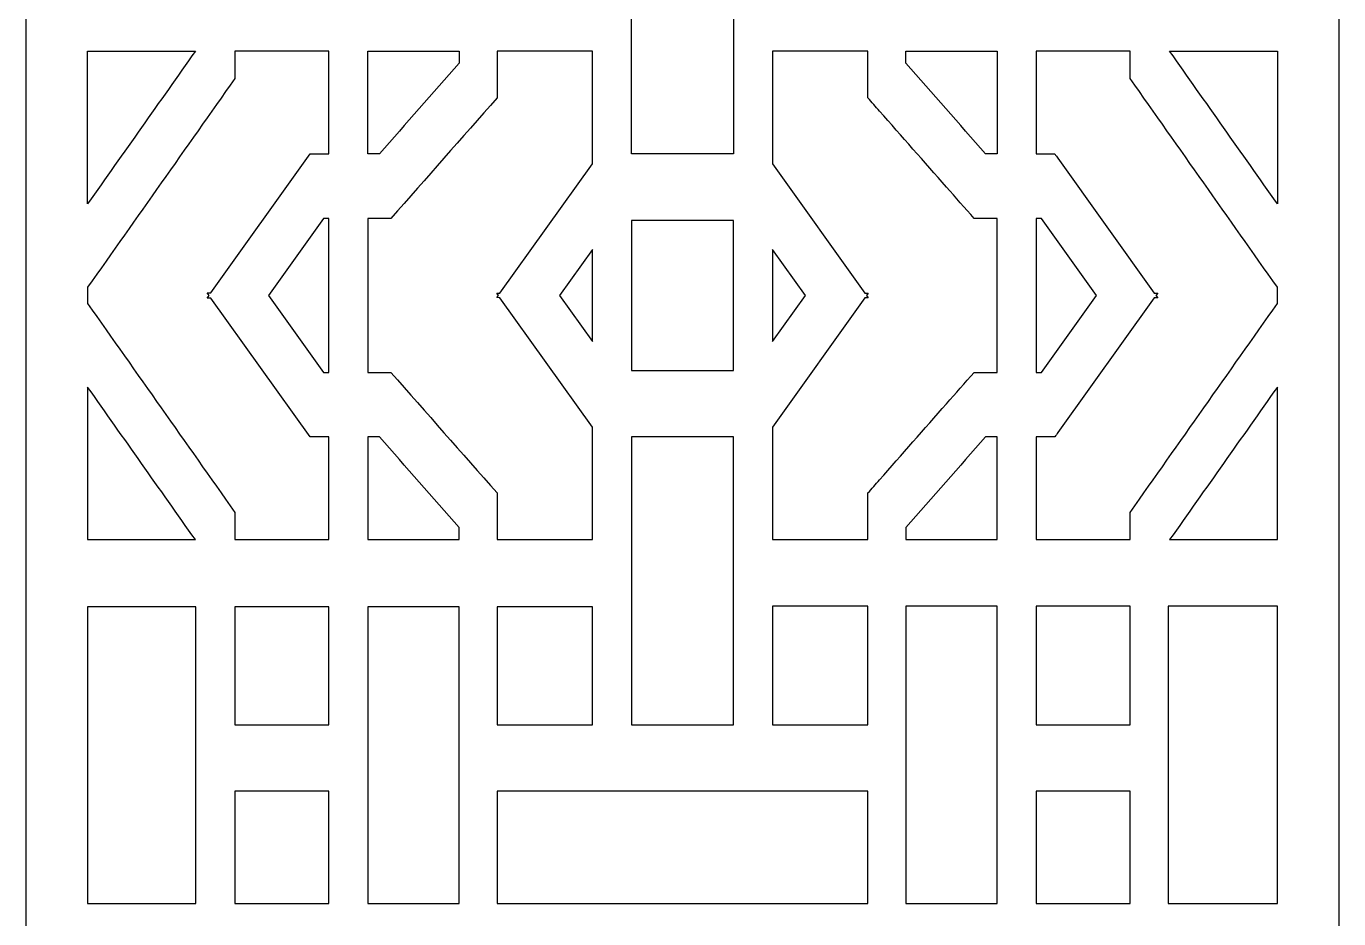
# Model space of a CAD drawing. Header units: centimetres. Extents: x 1.5 to 6.62, y -0.75 to 9.
# Drawn here: x 1.5 to 6.62, y 1.69 to 5.18 of the extents above; entities that cross this region are included whole.
import ezdxf

# ---------------------------------------------------------------- set-up
doc = ezdxf.new("R2010")
doc.units = ezdxf.units.CM
doc.header["$MEASUREMENT"] = 0
doc.layers.add('layer 1', color=7, linetype='Continuous')

msp = doc.modelspace()

# ---------------------------------------------------------------- linework, layer by layer
at = {"layer": 'layer 1', "color": 250}
for points, knots in [([(6.62016, 4.11537), (6.62016, 4.11537), (6.62016, 4.13556), (6.62016, 4.13556), (6.62016, 4.13556), (6.62016, 4.13556), (6.62016, 9.00077), (6.62016, 9.00077), (6.62016, 9.00077), (4.91361, 9.00077), (3.20707, 9.00077), (1.50051, 9.00077), (1.50051, 9.00077), (1.50051, 9.00077), (1.50051, 4.13556), (1.50051, 4.13556), (1.50051, 4.13556), (1.50051, 4.13556), (1.50051, 4.11537), (1.50051, 4.11537), (1.50051, 4.11537), (1.50051, 4.11537), (1.50051, -0.74983), (1.50051, -0.74983), (1.50051, -0.74983), (3.20707, -0.74983), (4.91361, -0.74983), (6.62016, -0.74983), (6.62016, -0.74983), (6.62016, -0.74983), (6.62016, 4.11537), (6.62016, 4.11537)], [0, 0, 0, 0, 0.1111111, 0.1111111, 0.1111111, 0.1111111, 0.2222222, 0.2222222, 0.2222222, 0.2222222, 0.3333333, 0.3333333, 0.3333333, 0.3333333, 0.4444444, 0.4444444, 0.4444444, 0.4444444, 0.5555556, 0.5555556, 0.5555556, 0.5555556, 0.6666667, 0.6666667, 0.6666667, 0.6666667, 0.7777778, 0.7777778, 0.7777778, 0.7777778, 1, 1, 1, 1]), ([(1.74004, 4.11537), (1.74004, 4.11537), (1.74004, 4.11594), (1.74004, 4.11594), (1.74004, 4.11594), (1.74004, 4.11594), (1.74004, 4.11601), (1.74004, 4.11601), (1.74004, 4.11601), (1.74004, 4.11601), (1.74004, 4.11658), (1.74004, 4.11658), (1.74004, 4.11658), (1.74004, 4.11658), (1.74004, 4.11668), (1.74004, 4.11668), (1.74004, 4.11668), (1.74004, 4.11668), (1.74004, 4.11724), (1.74004, 4.11724), (1.74004, 4.11724), (1.74004, 4.11724), (1.74004, 4.11731), (1.74004, 4.11731), (1.74004, 4.11731), (1.74004, 4.11731), (1.74004, 4.11788), (1.74004, 4.11788), (1.74004, 4.11788), (1.74004, 4.11788), (1.74004, 4.11798), (1.74004, 4.11798), (1.74004, 4.11798), (1.74004, 4.11798), (1.74004, 4.11855), (1.74004, 4.11855), (1.74004, 4.11855), (1.74004, 4.11855), (1.74004, 4.11862), (1.74004, 4.11862), (1.74004, 4.11862), (1.74004, 4.11862), (1.74004, 4.11919), (1.74004, 4.11919), (1.74004, 4.11919), (1.74004, 4.11919), (1.74004, 4.11928), (1.74004, 4.11928), (1.74004, 4.11928), (1.74004, 4.11928), (1.74004, 4.11985), (1.74004, 4.11985), (1.74004, 4.11985), (1.74004, 4.11985), (1.74004, 4.11992), (1.74004, 4.11992), (1.74004, 4.11992), (1.74004, 4.11992), (1.74004, 4.12049), (1.74004, 4.12049), (1.74004, 4.12049), (1.74004, 4.12049), (1.74004, 4.12059), (1.74004, 4.12059), (1.74004, 4.12059), (1.74004, 4.12059), (1.74004, 4.12115), (1.74004, 4.12115), (1.74004, 4.12115), (1.74004, 4.12115), (1.74004, 4.12123), (1.74004, 4.12123), (1.74004, 4.12123), (1.74004, 4.12123), (1.74004, 4.12179), (1.74004, 4.12179), (1.74004, 4.12179), (1.74004, 4.12179), (1.74004, 4.12189), (1.74004, 4.12189), (1.74004, 4.12189), (1.74004, 4.12189), (1.74004, 4.12246), (1.74004, 4.12246), (1.74004, 4.12246), (1.74004, 4.12246), (1.74004, 4.12253), (1.74004, 4.12253), (1.74004, 4.12253), (1.74004, 4.12253), (1.74004, 4.1231), (1.74004, 4.1231), (1.74004, 4.1231), (1.74004, 4.1231), (1.74004, 4.12319), (1.74004, 4.12319), (1.74004, 4.12319), (1.74004, 4.12319), (1.74004, 4.12376), (1.74004, 4.12376), (1.74004, 4.12376), (1.74004, 4.12376), (1.74004, 4.12383), (1.74004, 4.12383), (1.74004, 4.12383), (1.74004, 4.12383), (1.74004, 4.12443), (1.74004, 4.12443), (1.74004, 4.12443), (1.74004, 4.12443), (1.74004, 4.1245), (1.74004, 4.1245), (1.74004, 4.1245), (1.74004, 4.1245), (1.74004, 4.12509), (1.74004, 4.12509), (1.74004, 4.12509), (1.74004, 4.12509), (1.74004, 4.12516), (1.74004, 4.12516), (1.74004, 4.12516), (1.74004, 4.12516), (1.74004, 4.12573), (1.74004, 4.12573), (1.74004, 4.12573), (1.74004, 4.12573), (1.74004, 4.12583), (1.74004, 4.12583), (1.74004, 4.12583), (1.74004, 4.12583), (1.74004, 4.1264), (1.74004, 4.1264), (1.74004, 4.1264), (1.74004, 4.1264), (1.74004, 4.12647), (1.74004, 4.12647), (1.74004, 4.12647), (1.74004, 4.12647), (1.74004, 4.12704), (1.74004, 4.12704), (1.74004, 4.12704), (1.74004, 4.12704), (1.74004, 4.12713), (1.74004, 4.12713), (1.74004, 4.12713), (1.74004, 4.12713), (1.74004, 4.1277), (1.74004, 4.1277), (1.74004, 4.1277), (1.74004, 4.1277), (1.74004, 4.12777), (1.74004, 4.12777), (1.74004, 4.12777), (1.74004, 4.12777), (1.74004, 4.12834), (1.74004, 4.12834), (1.74004, 4.12834), (1.74004, 4.12834), (1.74004, 4.12844), (1.74004, 4.12844), (1.74004, 4.12844), (1.74004, 4.12844), (1.74004, 4.129), (1.74004, 4.129), (1.74004, 4.129), (1.74004, 4.129), (1.74004, 4.12908), (1.74004, 4.12908), (1.74004, 4.12908), (1.74004, 4.12908), (1.74004, 4.12965), (1.74004, 4.12965), (1.74004, 4.12965), (1.74004, 4.12965), (1.74004, 4.12974), (1.74004, 4.12974), (1.74004, 4.12974), (1.74004, 4.12974), (1.74004, 4.13032), (1.74004, 4.13032), (1.74004, 4.13032), (1.74004, 4.13032), (1.74004, 4.13038), (1.74004, 4.13038), (1.74004, 4.13038), (1.74004, 4.13038), (1.74004, 4.13096), (1.74004, 4.13096), (1.74004, 4.13096), (1.74004, 4.13096), (1.74004, 4.13104), (1.74004, 4.13104), (1.74004, 4.13104), (1.74004, 4.13104), (1.74004, 4.13162), (1.74004, 4.13162), (1.74004, 4.13162), (1.74004, 4.13162), (1.74004, 4.13168), (1.74004, 4.13168), (1.74004, 4.13168), (1.74004, 4.13168), (1.74004, 4.13226), (1.74004, 4.13226), (1.74004, 4.13226), (1.74004, 4.13226), (1.74004, 4.13235), (1.74004, 4.13235), (1.74004, 4.13235), (1.74004, 4.13235), (1.74004, 4.13293), (1.74004, 4.13293), (1.74004, 4.13293), (1.74004, 4.13293), (1.74004, 4.13299), (1.74004, 4.13299), (1.74004, 4.13299), (1.74004, 4.13299), (1.74004, 4.13356), (1.74004, 4.13356), (1.74004, 4.13356), (1.74004, 4.13356), (1.74004, 4.13365), (1.74004, 4.13365), (1.74004, 4.13365), (1.74004, 4.13365), (1.74004, 4.13423), (1.74004, 4.13423), (1.74004, 4.13423), (1.74004, 4.13423), (1.74004, 4.13429), (1.74004, 4.13429), (1.74004, 4.13429), (1.74004, 4.13429), (1.74004, 4.13489), (1.74004, 4.13489), (1.74004, 4.13489), (1.74004, 4.13489), (1.74004, 4.13496), (1.74004, 4.13496), (1.74004, 4.13496), (1.74004, 4.13496), (1.74004, 4.13556), (1.74004, 4.13556), (1.74004, 4.13556), (1.74004, 4.13556), (1.74004, 4.15723), (1.74004, 4.15723), (1.74004, 4.15723), (1.93143, 4.42875), (2.12281, 4.70028), (2.31421, 4.9718), (2.31421, 4.9718), (2.31421, 5.00734), (2.31421, 5.04285), (2.31421, 5.07837), (2.31421, 5.07837), (2.43644, 5.07837), (2.55866, 5.07837), (2.68088, 5.07837), (2.68088, 5.07837), (2.68088, 4.94479), (2.68088, 4.8112), (2.68088, 4.67762), (2.68088, 4.67762), (2.65654, 4.67762), (2.6322, 4.67762), (2.60785, 4.67762), (2.60785, 4.67762), (2.60785, 4.67762), (2.22103, 4.13616), (2.22103, 4.13616), (2.22103, 4.13616), (2.22103, 4.13616), (2.20567, 4.13627), (2.20567, 4.13627), (2.20567, 4.13627), (2.20567, 4.13627), (2.21338, 4.12546), (2.21338, 4.12546), (2.21338, 4.12546), (2.21338, 4.12546), (2.20567, 4.11466), (2.20567, 4.11466), (2.20567, 4.11466), (2.20567, 4.11466), (2.22103, 4.11476), (2.22103, 4.11476), (2.22103, 4.11476), (2.22103, 4.11476), (2.60785, 3.57331), (2.60785, 3.57331), (2.60785, 3.57331), (2.6322, 3.57331), (2.65654, 3.57331), (2.68088, 3.57331), (2.68088, 3.57331), (2.68088, 3.43973), (2.68088, 3.30614), (2.68088, 3.17256), (2.68088, 3.17256), (2.55866, 3.17256), (2.43644, 3.17256), (2.31421, 3.17256), (2.31421, 3.17256), (2.31421, 3.20808), (2.31421, 3.2436), (2.31421, 3.27913), (2.31421, 3.27913), (2.12281, 3.55065), (1.93143, 3.82218), (1.74004, 4.0937), (1.74004, 4.0937), (1.74004, 4.0937), (1.74004, 4.11537), (1.74004, 4.11537)], [0, 0, 0, 0, 0.0125, 0.0125, 0.0125, 0.0125, 0.025, 0.025, 0.025, 0.025, 0.0375, 0.0375, 0.0375, 0.0375, 0.05, 0.05, 0.05, 0.05, 0.0625, 0.0625, 0.0625, 0.0625, 0.075, 0.075, 0.075, 0.075, 0.0875, 0.0875, 0.0875, 0.0875, 0.1, 0.1, 0.1, 0.1, 0.1125, 0.1125, 0.1125, 0.1125, 0.125, 0.125, 0.125, 0.125, 0.1375, 0.1375, 0.1375, 0.1375, 0.15, 0.15, 0.15, 0.15, 0.1625, 0.1625, 0.1625, 0.1625, 0.175, 0.175, 0.175, 0.175, 0.1875, 0.1875, 0.1875, 0.1875, 0.2, 0.2, 0.2, 0.2, 0.2125, 0.2125, 0.2125, 0.2125, 0.225, 0.225, 0.225, 0.225, 0.2375, 0.2375, 0.2375, 0.2375, 0.25, 0.25, 0.25, 0.25, 0.2625, 0.2625, 0.2625, 0.2625, 0.275, 0.275, 0.275, 0.275, 0.2875, 0.2875, 0.2875, 0.2875, 0.3, 0.3, 0.3, 0.3, 0.3125, 0.3125, 0.3125, 0.3125, 0.325, 0.325, 0.325, 0.325, 0.3375, 0.3375, 0.3375, 0.3375, 0.35, 0.35, 0.35, 0.35, 0.3625, 0.3625, 0.3625, 0.3625, 0.375, 0.375, 0.375, 0.375, 0.3875, 0.3875, 0.3875, 0.3875, 0.4, 0.4, 0.4, 0.4, 0.4125, 0.4125, 0.4125, 0.4125, 0.425, 0.425, 0.425, 0.425, 0.4375, 0.4375, 0.4375, 0.4375, 0.45, 0.45, 0.45, 0.45, 0.4625, 0.4625, 0.4625, 0.4625, 0.475, 0.475, 0.475, 0.475, 0.4875, 0.4875, 0.4875, 0.4875, 0.5, 0.5, 0.5, 0.5, 0.5125, 0.5125, 0.5125, 0.5125, 0.525, 0.525, 0.525, 0.525, 0.5375, 0.5375, 0.5375, 0.5375, 0.55, 0.55, 0.55, 0.55, 0.5625, 0.5625, 0.5625, 0.5625, 0.575, 0.575, 0.575, 0.575, 0.5875, 0.5875, 0.5875, 0.5875, 0.6, 0.6, 0.6, 0.6, 0.6125, 0.6125, 0.6125, 0.6125, 0.625, 0.625, 0.625, 0.625, 0.6375, 0.6375, 0.6375, 0.6375, 0.65, 0.65, 0.65, 0.65, 0.6625, 0.6625, 0.6625, 0.6625, 0.675, 0.675, 0.675, 0.675, 0.6875, 0.6875, 0.6875, 0.6875, 0.7, 0.7, 0.7, 0.7, 0.7125, 0.7125, 0.7125, 0.7125, 0.725, 0.725, 0.725, 0.725, 0.7375, 0.7375, 0.7375, 0.7375, 0.75, 0.75, 0.75, 0.75, 0.7625, 0.7625, 0.7625, 0.7625, 0.775, 0.775, 0.775, 0.775, 0.7875, 0.7875, 0.7875, 0.7875, 0.8, 0.8, 0.8, 0.8, 0.8125, 0.8125, 0.8125, 0.8125, 0.825, 0.825, 0.825, 0.825, 0.8375, 0.8375, 0.8375, 0.8375, 0.85, 0.85, 0.85, 0.85, 0.8625, 0.8625, 0.8625, 0.8625, 0.875, 0.875, 0.875, 0.875, 0.8875, 0.8875, 0.8875, 0.8875, 0.9, 0.9, 0.9, 0.9, 0.9125, 0.9125, 0.9125, 0.9125, 0.925, 0.925, 0.925, 0.925, 0.9375, 0.9375, 0.9375, 0.9375, 0.95, 0.95, 0.95, 0.95, 0.9625, 0.9625, 0.9625, 0.9625, 0.975, 0.975, 0.975, 0.975, 1, 1, 1, 1]), ([(2.83326, 4.11537), (2.83326, 4.11537), (2.83326, 4.11616), (2.83326, 4.11616), (2.83326, 4.11616), (2.83326, 4.11616), (2.83326, 4.12021), (2.83326, 4.12021), (2.83326, 4.12021), (2.83326, 4.12021), (2.83326, 4.121), (2.83326, 4.121), (2.83326, 4.121), (2.83326, 4.121), (2.83326, 4.12506), (2.83326, 4.12506), (2.83326, 4.12506), (2.83326, 4.12506), (2.83326, 4.12585), (2.83326, 4.12585), (2.83326, 4.12585), (2.83326, 4.12585), (2.83326, 4.1299), (2.83326, 4.1299), (2.83326, 4.1299), (2.83326, 4.1299), (2.83326, 4.13069), (2.83326, 4.13069), (2.83326, 4.13069), (2.83326, 4.13069), (2.83326, 4.13477), (2.83326, 4.13477), (2.83326, 4.13477), (2.83326, 4.13477), (2.83326, 4.13556), (2.83326, 4.13556), (2.83326, 4.13556), (2.83326, 4.13556), (2.83326, 4.42578), (2.83326, 4.42578), (2.83326, 4.42578), (2.86306, 4.42578), (2.89285, 4.42578), (2.92265, 4.42578), (2.92265, 4.42578), (3.06079, 4.58262), (3.19893, 4.73946), (3.33707, 4.89628), (3.33707, 4.89628), (3.33707, 4.95698), (3.33707, 5.01768), (3.33707, 5.07837), (3.33707, 5.07837), (3.46115, 5.07837), (3.58524, 5.07837), (3.70932, 5.07837), (3.70932, 5.07837), (3.70932, 4.93204), (3.70932, 4.7857), (3.70932, 4.63937), (3.70932, 4.63937), (3.70932, 4.63937), (3.34842, 4.13418), (3.34842, 4.13418), (3.34842, 4.13418), (3.34842, 4.13418), (3.336, 4.13412), (3.336, 4.13412), (3.336, 4.13412), (3.336, 4.13412), (3.34218, 4.12546), (3.34218, 4.12546), (3.34218, 4.12546), (3.34218, 4.12546), (3.336, 4.11681), (3.336, 4.11681), (3.336, 4.11681), (3.336, 4.11681), (3.34843, 4.11672), (3.34843, 4.11672), (3.34843, 4.11672), (3.34843, 4.11672), (3.70932, 3.61156), (3.70932, 3.61156), (3.70932, 3.61156), (3.70932, 3.46523), (3.70932, 3.31889), (3.70932, 3.17256), (3.70932, 3.17256), (3.58524, 3.17256), (3.46115, 3.17256), (3.33707, 3.17256), (3.33707, 3.17256), (3.33707, 3.23325), (3.33707, 3.29395), (3.33707, 3.35465), (3.33707, 3.35465), (3.19893, 3.51148), (3.06079, 3.66831), (2.92265, 3.82515), (2.92265, 3.82515), (2.89285, 3.82515), (2.86306, 3.82515), (2.83326, 3.82515), (2.83326, 3.82515), (2.83326, 3.82515), (2.83326, 4.11537), (2.83326, 4.11537)], [0, 0, 0, 0, 0.0357143, 0.0357143, 0.0357143, 0.0357143, 0.0714286, 0.0714286, 0.0714286, 0.0714286, 0.1071429, 0.1071429, 0.1071429, 0.1071429, 0.1428571, 0.1428571, 0.1428571, 0.1428571, 0.1785714, 0.1785714, 0.1785714, 0.1785714, 0.2142857, 0.2142857, 0.2142857, 0.2142857, 0.25, 0.25, 0.25, 0.25, 0.2857143, 0.2857143, 0.2857143, 0.2857143, 0.3214286, 0.3214286, 0.3214286, 0.3214286, 0.3571429, 0.3571429, 0.3571429, 0.3571429, 0.3928571, 0.3928571, 0.3928571, 0.3928571, 0.4285714, 0.4285714, 0.4285714, 0.4285714, 0.4642857, 0.4642857, 0.4642857, 0.4642857, 0.5, 0.5, 0.5, 0.5, 0.5357143, 0.5357143, 0.5357143, 0.5357143, 0.5714286, 0.5714286, 0.5714286, 0.5714286, 0.6071429, 0.6071429, 0.6071429, 0.6071429, 0.6428571, 0.6428571, 0.6428571, 0.6428571, 0.6785714, 0.6785714, 0.6785714, 0.6785714, 0.7142857, 0.7142857, 0.7142857, 0.7142857, 0.75, 0.75, 0.75, 0.75, 0.7857143, 0.7857143, 0.7857143, 0.7857143, 0.8214286, 0.8214286, 0.8214286, 0.8214286, 0.8571429, 0.8571429, 0.8571429, 0.8571429, 0.8928571, 0.8928571, 0.8928571, 0.8928571, 0.9285714, 0.9285714, 0.9285714, 0.9285714, 1, 1, 1, 1]), ([(4.77207, 4.1165), (4.77207, 4.1165), (4.78488, 4.11652), (4.78488, 4.11652), (4.78488, 4.11652), (4.78488, 4.11652), (4.77846, 4.12546), (4.77846, 4.12546), (4.77846, 4.12546), (4.77846, 4.12546), (4.78488, 4.13441), (4.78488, 4.13441), (4.78488, 4.13441), (4.78488, 4.13441), (4.77207, 4.13441), (4.77207, 4.13441), (4.77207, 4.13441), (4.77207, 4.13441), (4.41145, 4.63925), (4.41145, 4.63925), (4.41145, 4.63925), (4.41145, 4.78562), (4.41145, 4.932), (4.41145, 5.07837), (4.41145, 5.07837), (4.5355, 5.07837), (4.65955, 5.07837), (4.78361, 5.07837), (4.78361, 5.07837), (4.78361, 5.02508), (4.78361, 4.97179), (4.78361, 4.9185), (4.78361, 4.9185), (4.78361, 4.9111), (4.78361, 4.90369), (4.78361, 4.89628), (4.78361, 4.89628), (4.79866, 4.8792), (4.81371, 4.86211), (4.82877, 4.84503), (4.82877, 4.84503), (4.91587, 4.74614), (5.00297, 4.64724), (5.09007, 4.54835), (5.09007, 4.54835), (5.12607, 4.50749), (5.16205, 4.46664), (5.19804, 4.42578), (5.19804, 4.42578), (5.22783, 4.42578), (5.25762, 4.42578), (5.28742, 4.42578), (5.28742, 4.42578), (5.28742, 4.42578), (5.28742, 4.13556), (5.28742, 4.13556), (5.28742, 4.13556), (5.28742, 4.13556), (5.28742, 4.13477), (5.28742, 4.13477), (5.28742, 4.13477), (5.28742, 4.13477), (5.28742, 4.13069), (5.28742, 4.13069), (5.28742, 4.13069), (5.28742, 4.13069), (5.28742, 4.1299), (5.28742, 4.1299), (5.28742, 4.1299), (5.28742, 4.1299), (5.28742, 4.12585), (5.28742, 4.12585), (5.28742, 4.12585), (5.28742, 4.12585), (5.28742, 4.12506), (5.28742, 4.12506), (5.28742, 4.12506), (5.28742, 4.12506), (5.28742, 4.121), (5.28742, 4.121), (5.28742, 4.121), (5.28742, 4.121), (5.28742, 4.12021), (5.28742, 4.12021), (5.28742, 4.12021), (5.28742, 4.12021), (5.28742, 4.11616), (5.28742, 4.11616), (5.28742, 4.11616), (5.28742, 4.11616), (5.28742, 4.11537), (5.28742, 4.11537), (5.28742, 4.11537), (5.28742, 4.11537), (5.28742, 3.82515), (5.28742, 3.82515), (5.28742, 3.82515), (5.25762, 3.82515), (5.22783, 3.82515), (5.19804, 3.82515), (5.19804, 3.82515), (5.16205, 3.78429), (5.12607, 3.74344), (5.09007, 3.70259), (5.09007, 3.70259), (5.00297, 3.60369), (4.91587, 3.5048), (4.82877, 3.40591), (4.82877, 3.40591), (4.81371, 3.38882), (4.79866, 3.37173), (4.78361, 3.35465), (4.78361, 3.35465), (4.78361, 3.34724), (4.78361, 3.33983), (4.78361, 3.33243), (4.78361, 3.33243), (4.78361, 3.27914), (4.78361, 3.22585), (4.78361, 3.17256), (4.78361, 3.17256), (4.65955, 3.17256), (4.5355, 3.17256), (4.41145, 3.17256), (4.41145, 3.17256), (4.41145, 3.31893), (4.41145, 3.46531), (4.41145, 3.61168), (4.41145, 3.61168), (4.41145, 3.61168), (4.77207, 4.1165), (4.77207, 4.1165)], [0, 0, 0, 0, 0.0294118, 0.0294118, 0.0294118, 0.0294118, 0.0588235, 0.0588235, 0.0588235, 0.0588235, 0.0882353, 0.0882353, 0.0882353, 0.0882353, 0.1176471, 0.1176471, 0.1176471, 0.1176471, 0.1470588, 0.1470588, 0.1470588, 0.1470588, 0.1764706, 0.1764706, 0.1764706, 0.1764706, 0.2058824, 0.2058824, 0.2058824, 0.2058824, 0.2352941, 0.2352941, 0.2352941, 0.2352941, 0.2647059, 0.2647059, 0.2647059, 0.2647059, 0.2941176, 0.2941176, 0.2941176, 0.2941176, 0.3235294, 0.3235294, 0.3235294, 0.3235294, 0.3529412, 0.3529412, 0.3529412, 0.3529412, 0.3823529, 0.3823529, 0.3823529, 0.3823529, 0.4117647, 0.4117647, 0.4117647, 0.4117647, 0.4411765, 0.4411765, 0.4411765, 0.4411765, 0.4705882, 0.4705882, 0.4705882, 0.4705882, 0.5, 0.5, 0.5, 0.5, 0.5294118, 0.5294118, 0.5294118, 0.5294118, 0.5588235, 0.5588235, 0.5588235, 0.5588235, 0.5882353, 0.5882353, 0.5882353, 0.5882353, 0.6176471, 0.6176471, 0.6176471, 0.6176471, 0.6470588, 0.6470588, 0.6470588, 0.6470588, 0.6764706, 0.6764706, 0.6764706, 0.6764706, 0.7058824, 0.7058824, 0.7058824, 0.7058824, 0.7352941, 0.7352941, 0.7352941, 0.7352941, 0.7647059, 0.7647059, 0.7647059, 0.7647059, 0.7941176, 0.7941176, 0.7941176, 0.7941176, 0.8235294, 0.8235294, 0.8235294, 0.8235294, 0.8529412, 0.8529412, 0.8529412, 0.8529412, 0.8823529, 0.8823529, 0.8823529, 0.8823529, 0.9117647, 0.9117647, 0.9117647, 0.9117647, 0.9411765, 0.9411765, 0.9411765, 0.9411765, 1, 1, 1, 1]), ([(5.90051, 4.116), (5.90051, 4.116), (5.91398, 4.1161), (5.91398, 4.1161), (5.91398, 4.1161), (5.91398, 4.1161), (5.90726, 4.12546), (5.90726, 4.12546), (5.90726, 4.12546), (5.90726, 4.12546), (5.91398, 4.13483), (5.91398, 4.13483), (5.91398, 4.13483), (5.91398, 4.13483), (5.90052, 4.1349), (5.90052, 4.1349), (5.90052, 4.1349), (5.90052, 4.1349), (5.52502, 4.66055), (5.52502, 4.66055), (5.52502, 4.66055), (5.52096, 4.66624), (5.5169, 4.67193), (5.51283, 4.67762), (5.51283, 4.67762), (5.48848, 4.67762), (5.46414, 4.67762), (5.43979, 4.67762), (5.43979, 4.67762), (5.43979, 4.8112), (5.43979, 4.94479), (5.43979, 5.07837), (5.43979, 5.07837), (5.56202, 5.07837), (5.68425, 5.07837), (5.80647, 5.07837), (5.80647, 5.07837), (5.80647, 5.04285), (5.80647, 5.00734), (5.80647, 4.9718), (5.80647, 4.9718), (5.99786, 4.70028), (6.18925, 4.42875), (6.38065, 4.15723), (6.38065, 4.15723), (6.38065, 4.15723), (6.38065, 4.13556), (6.38065, 4.13556), (6.38065, 4.13556), (6.38065, 4.13556), (6.38065, 4.13496), (6.38065, 4.13496), (6.38065, 4.13496), (6.38065, 4.13496), (6.38065, 4.13489), (6.38065, 4.13489), (6.38065, 4.13489), (6.38065, 4.13489), (6.38065, 4.13429), (6.38065, 4.13429), (6.38065, 4.13429), (6.38065, 4.13429), (6.38065, 4.13423), (6.38065, 4.13423), (6.38065, 4.13423), (6.38065, 4.13423), (6.38065, 4.13365), (6.38065, 4.13365), (6.38065, 4.13365), (6.38065, 4.13365), (6.38065, 4.13356), (6.38065, 4.13356), (6.38065, 4.13356), (6.38065, 4.13356), (6.38065, 4.13299), (6.38065, 4.13299), (6.38065, 4.13299), (6.38065, 4.13299), (6.38065, 4.13293), (6.38065, 4.13293), (6.38065, 4.13293), (6.38065, 4.13293), (6.38065, 4.13235), (6.38065, 4.13235), (6.38065, 4.13235), (6.38065, 4.13235), (6.38065, 4.13226), (6.38065, 4.13226), (6.38065, 4.13226), (6.38065, 4.13226), (6.38065, 4.13168), (6.38065, 4.13168), (6.38065, 4.13168), (6.38065, 4.13168), (6.38065, 4.13162), (6.38065, 4.13162), (6.38065, 4.13162), (6.38065, 4.13162), (6.38065, 4.13104), (6.38065, 4.13104), (6.38065, 4.13104), (6.38065, 4.13104), (6.38065, 4.13096), (6.38065, 4.13096), (6.38065, 4.13096), (6.38065, 4.13096), (6.38065, 4.13038), (6.38065, 4.13038), (6.38065, 4.13038), (6.38065, 4.13038), (6.38065, 4.13032), (6.38065, 4.13032), (6.38065, 4.13032), (6.38065, 4.13032), (6.38065, 4.12974), (6.38065, 4.12974), (6.38065, 4.12974), (6.38065, 4.12974), (6.38065, 4.12965), (6.38065, 4.12965), (6.38065, 4.12965), (6.38065, 4.12965), (6.38065, 4.12908), (6.38065, 4.12908), (6.38065, 4.12908), (6.38065, 4.12908), (6.38065, 4.129), (6.38065, 4.129), (6.38065, 4.129), (6.38065, 4.129), (6.38065, 4.12844), (6.38065, 4.12844), (6.38065, 4.12844), (6.38065, 4.12844), (6.38065, 4.12834), (6.38065, 4.12834), (6.38065, 4.12834), (6.38065, 4.12834), (6.38065, 4.12777), (6.38065, 4.12777), (6.38065, 4.12777), (6.38065, 4.12777), (6.38065, 4.1277), (6.38065, 4.1277), (6.38065, 4.1277), (6.38065, 4.1277), (6.38065, 4.12713), (6.38065, 4.12713), (6.38065, 4.12713), (6.38065, 4.12713), (6.38065, 4.12704), (6.38065, 4.12704), (6.38065, 4.12704), (6.38065, 4.12704), (6.38065, 4.12647), (6.38065, 4.12647), (6.38065, 4.12647), (6.38065, 4.12647), (6.38065, 4.1264), (6.38065, 4.1264), (6.38065, 4.1264), (6.38065, 4.1264), (6.38065, 4.12583), (6.38065, 4.12583), (6.38065, 4.12583), (6.38065, 4.12583), (6.38065, 4.12573), (6.38065, 4.12573), (6.38065, 4.12573), (6.38065, 4.12573), (6.38065, 4.12516), (6.38065, 4.12516), (6.38065, 4.12516), (6.38065, 4.12516), (6.38065, 4.12509), (6.38065, 4.12509), (6.38065, 4.12509), (6.38065, 4.12509), (6.38065, 4.1245), (6.38065, 4.1245), (6.38065, 4.1245), (6.38065, 4.1245), (6.38065, 4.12443), (6.38065, 4.12443), (6.38065, 4.12443), (6.38065, 4.12443), (6.38065, 4.12383), (6.38065, 4.12383), (6.38065, 4.12383), (6.38065, 4.12383), (6.38065, 4.12376), (6.38065, 4.12376), (6.38065, 4.12376), (6.38065, 4.12376), (6.38065, 4.12319), (6.38065, 4.12319), (6.38065, 4.12319), (6.38065, 4.12319), (6.38065, 4.1231), (6.38065, 4.1231), (6.38065, 4.1231), (6.38065, 4.1231), (6.38065, 4.12253), (6.38065, 4.12253), (6.38065, 4.12253), (6.38065, 4.12253), (6.38065, 4.12246), (6.38065, 4.12246), (6.38065, 4.12246), (6.38065, 4.12246), (6.38065, 4.12189), (6.38065, 4.12189), (6.38065, 4.12189), (6.38065, 4.12189), (6.38065, 4.12179), (6.38065, 4.12179), (6.38065, 4.12179), (6.38065, 4.12179), (6.38065, 4.12123), (6.38065, 4.12123), (6.38065, 4.12123), (6.38065, 4.12123), (6.38065, 4.12115), (6.38065, 4.12115), (6.38065, 4.12115), (6.38065, 4.12115), (6.38065, 4.12059), (6.38065, 4.12059), (6.38065, 4.12059), (6.38065, 4.12059), (6.38065, 4.12049), (6.38065, 4.12049), (6.38065, 4.12049), (6.38065, 4.12049), (6.38065, 4.11992), (6.38065, 4.11992), (6.38065, 4.11992), (6.38065, 4.11992), (6.38065, 4.11985), (6.38065, 4.11985), (6.38065, 4.11985), (6.38065, 4.11985), (6.38065, 4.11928), (6.38065, 4.11928), (6.38065, 4.11928), (6.38065, 4.11928), (6.38065, 4.11919), (6.38065, 4.11919), (6.38065, 4.11919), (6.38065, 4.11919), (6.38065, 4.11862), (6.38065, 4.11862), (6.38065, 4.11862), (6.38065, 4.11862), (6.38065, 4.11855), (6.38065, 4.11855), (6.38065, 4.11855), (6.38065, 4.11855), (6.38065, 4.11798), (6.38065, 4.11798), (6.38065, 4.11798), (6.38065, 4.11798), (6.38065, 4.11788), (6.38065, 4.11788), (6.38065, 4.11788), (6.38065, 4.11788), (6.38065, 4.11731), (6.38065, 4.11731), (6.38065, 4.11731), (6.38065, 4.11731), (6.38065, 4.11724), (6.38065, 4.11724), (6.38065, 4.11724), (6.38065, 4.11724), (6.38065, 4.11668), (6.38065, 4.11668), (6.38065, 4.11668), (6.38065, 4.11668), (6.38065, 4.11658), (6.38065, 4.11658), (6.38065, 4.11658), (6.38065, 4.11658), (6.38065, 4.11601), (6.38065, 4.11601), (6.38065, 4.11601), (6.38065, 4.11601), (6.38065, 4.11594), (6.38065, 4.11594), (6.38065, 4.11594), (6.38065, 4.11594), (6.38065, 4.11537), (6.38065, 4.11537), (6.38065, 4.11537), (6.38065, 4.11537), (6.38065, 4.0937), (6.38065, 4.0937), (6.38065, 4.0937), (6.18925, 3.82218), (5.99786, 3.55065), (5.80647, 3.27913), (5.80647, 3.27913), (5.80647, 3.2436), (5.80647, 3.20808), (5.80647, 3.17256), (5.80647, 3.17256), (5.68425, 3.17256), (5.56202, 3.17256), (5.43979, 3.17256), (5.43979, 3.17256), (5.43979, 3.30614), (5.43979, 3.43973), (5.43979, 3.57331), (5.43979, 3.57331), (5.46414, 3.57331), (5.48848, 3.57331), (5.51283, 3.57331), (5.51283, 3.57331), (5.5169, 3.579), (5.52096, 3.5847), (5.52502, 3.59038), (5.52502, 3.59038), (5.52502, 3.59038), (5.90051, 4.116), (5.90051, 4.116)], [0, 0, 0, 0, 0.0121951, 0.0121951, 0.0121951, 0.0121951, 0.0243902, 0.0243902, 0.0243902, 0.0243902, 0.0365854, 0.0365854, 0.0365854, 0.0365854, 0.0487805, 0.0487805, 0.0487805, 0.0487805, 0.0609756, 0.0609756, 0.0609756, 0.0609756, 0.0731707, 0.0731707, 0.0731707, 0.0731707, 0.0853659, 0.0853659, 0.0853659, 0.0853659, 0.097561, 0.097561, 0.097561, 0.097561, 0.1097561, 0.1097561, 0.1097561, 0.1097561, 0.1219512, 0.1219512, 0.1219512, 0.1219512, 0.1341463, 0.1341463, 0.1341463, 0.1341463, 0.1463415, 0.1463415, 0.1463415, 0.1463415, 0.1585366, 0.1585366, 0.1585366, 0.1585366, 0.1707317, 0.1707317, 0.1707317, 0.1707317, 0.1829268, 0.1829268, 0.1829268, 0.1829268, 0.195122, 0.195122, 0.195122, 0.195122, 0.2073171, 0.2073171, 0.2073171, 0.2073171, 0.2195122, 0.2195122, 0.2195122, 0.2195122, 0.2317073, 0.2317073, 0.2317073, 0.2317073, 0.2439024, 0.2439024, 0.2439024, 0.2439024, 0.2560976, 0.2560976, 0.2560976, 0.2560976, 0.2682927, 0.2682927, 0.2682927, 0.2682927, 0.2804878, 0.2804878, 0.2804878, 0.2804878, 0.2926829, 0.2926829, 0.2926829, 0.2926829, 0.304878, 0.304878, 0.304878, 0.304878, 0.3170732, 0.3170732, 0.3170732, 0.3170732, 0.3292683, 0.3292683, 0.3292683, 0.3292683, 0.3414634, 0.3414634, 0.3414634, 0.3414634, 0.3536585, 0.3536585, 0.3536585, 0.3536585, 0.3658537, 0.3658537, 0.3658537, 0.3658537, 0.3780488, 0.3780488, 0.3780488, 0.3780488, 0.3902439, 0.3902439, 0.3902439, 0.3902439, 0.402439, 0.402439, 0.402439, 0.402439, 0.4146341, 0.4146341, 0.4146341, 0.4146341, 0.4268293, 0.4268293, 0.4268293, 0.4268293, 0.4390244, 0.4390244, 0.4390244, 0.4390244, 0.4512195, 0.4512195, 0.4512195, 0.4512195, 0.4634146, 0.4634146, 0.4634146, 0.4634146, 0.4756098, 0.4756098, 0.4756098, 0.4756098, 0.4878049, 0.4878049, 0.4878049, 0.4878049, 0.5, 0.5, 0.5, 0.5, 0.5121951, 0.5121951, 0.5121951, 0.5121951, 0.5243902, 0.5243902, 0.5243902, 0.5243902, 0.5365854, 0.5365854, 0.5365854, 0.5365854, 0.5487805, 0.5487805, 0.5487805, 0.5487805, 0.5609756, 0.5609756, 0.5609756, 0.5609756, 0.5731707, 0.5731707, 0.5731707, 0.5731707, 0.5853659, 0.5853659, 0.5853659, 0.5853659, 0.597561, 0.597561, 0.597561, 0.597561, 0.6097561, 0.6097561, 0.6097561, 0.6097561, 0.6219512, 0.6219512, 0.6219512, 0.6219512, 0.6341463, 0.6341463, 0.6341463, 0.6341463, 0.6463415, 0.6463415, 0.6463415, 0.6463415, 0.6585366, 0.6585366, 0.6585366, 0.6585366, 0.6707317, 0.6707317, 0.6707317, 0.6707317, 0.6829268, 0.6829268, 0.6829268, 0.6829268, 0.695122, 0.695122, 0.695122, 0.695122, 0.7073171, 0.7073171, 0.7073171, 0.7073171, 0.7195122, 0.7195122, 0.7195122, 0.7195122, 0.7317073, 0.7317073, 0.7317073, 0.7317073, 0.7439024, 0.7439024, 0.7439024, 0.7439024, 0.7560976, 0.7560976, 0.7560976, 0.7560976, 0.7682927, 0.7682927, 0.7682927, 0.7682927, 0.7804878, 0.7804878, 0.7804878, 0.7804878, 0.7926829, 0.7926829, 0.7926829, 0.7926829, 0.804878, 0.804878, 0.804878, 0.804878, 0.8170732, 0.8170732, 0.8170732, 0.8170732, 0.8292683, 0.8292683, 0.8292683, 0.8292683, 0.8414634, 0.8414634, 0.8414634, 0.8414634, 0.8536585, 0.8536585, 0.8536585, 0.8536585, 0.8658537, 0.8658537, 0.8658537, 0.8658537, 0.8780488, 0.8780488, 0.8780488, 0.8780488, 0.8902439, 0.8902439, 0.8902439, 0.8902439, 0.902439, 0.902439, 0.902439, 0.902439, 0.9146341, 0.9146341, 0.9146341, 0.9146341, 0.9268293, 0.9268293, 0.9268293, 0.9268293, 0.9390244, 0.9390244, 0.9390244, 0.9390244, 0.9512195, 0.9512195, 0.9512195, 0.9512195, 0.9634146, 0.9634146, 0.9634146, 0.9634146, 0.9756098, 0.9756098, 0.9756098, 0.9756098, 1, 1, 1, 1]), ([(2.44503, 4.12546), (2.44503, 4.12546), (2.65959, 4.42578), (2.65959, 4.42578), (2.65959, 4.42578), (2.6667, 4.42578), (2.67378, 4.42578), (2.68088, 4.42578), (2.68088, 4.42578), (2.68088, 4.42578), (2.68088, 4.13556), (2.68088, 4.13556), (2.68088, 4.13556), (2.68088, 4.13556), (2.68088, 4.13477), (2.68088, 4.13477), (2.68088, 4.13477), (2.68088, 4.13477), (2.68088, 4.13069), (2.68088, 4.13069), (2.68088, 4.13069), (2.68088, 4.13069), (2.68088, 4.1299), (2.68088, 4.1299), (2.68088, 4.1299), (2.68088, 4.1299), (2.68088, 4.12585), (2.68088, 4.12585), (2.68088, 4.12585), (2.68088, 4.12585), (2.68088, 4.12506), (2.68088, 4.12506), (2.68088, 4.12506), (2.68088, 4.12506), (2.68088, 4.121), (2.68088, 4.121), (2.68088, 4.121), (2.68088, 4.121), (2.68088, 4.12021), (2.68088, 4.12021), (2.68088, 4.12021), (2.68088, 4.12021), (2.68088, 4.11616), (2.68088, 4.11616), (2.68088, 4.11616), (2.68088, 4.11616), (2.68088, 4.11537), (2.68088, 4.11537), (2.68088, 4.11537), (2.68088, 4.11537), (2.68088, 3.82515), (2.68088, 3.82515), (2.68088, 3.82515), (2.67378, 3.82515), (2.6667, 3.82515), (2.65959, 3.82515), (2.65959, 3.82515), (2.65959, 3.82515), (2.44503, 4.12546), (2.44503, 4.12546)], [0, 0, 0, 0, 0.0625, 0.0625, 0.0625, 0.0625, 0.125, 0.125, 0.125, 0.125, 0.1875, 0.1875, 0.1875, 0.1875, 0.25, 0.25, 0.25, 0.25, 0.3125, 0.3125, 0.3125, 0.3125, 0.375, 0.375, 0.375, 0.375, 0.4375, 0.4375, 0.4375, 0.4375, 0.5, 0.5, 0.5, 0.5, 0.5625, 0.5625, 0.5625, 0.5625, 0.625, 0.625, 0.625, 0.625, 0.6875, 0.6875, 0.6875, 0.6875, 0.75, 0.75, 0.75, 0.75, 0.8125, 0.8125, 0.8125, 0.8125, 0.875, 0.875, 0.875, 0.875, 1, 1, 1, 1]), ([(3.86171, 4.11537), (3.86171, 4.11537), (3.86171, 4.11666), (3.86171, 4.11666), (3.86171, 4.11666), (3.86171, 4.11666), (3.86171, 4.12008), (3.86171, 4.12008), (3.86171, 4.12008), (3.86171, 4.12008), (3.86171, 4.12137), (3.86171, 4.12137), (3.86171, 4.12137), (3.86171, 4.12137), (3.86171, 4.12482), (3.86171, 4.12482), (3.86171, 4.12482), (3.86171, 4.12482), (3.86171, 4.1261), (3.86171, 4.1261), (3.86171, 4.1261), (3.86171, 4.1261), (3.86171, 4.12953), (3.86171, 4.12953), (3.86171, 4.12953), (3.86171, 4.12953), (3.86171, 4.13082), (3.86171, 4.13082), (3.86171, 4.13082), (3.86171, 4.13082), (3.86171, 4.13426), (3.86171, 4.13426), (3.86171, 4.13426), (3.86171, 4.13426), (3.86171, 4.13556), (3.86171, 4.13556), (3.86171, 4.13556), (3.86171, 4.13556), (3.86171, 4.4178), (3.86171, 4.4178), (3.86171, 4.4178), (3.99416, 4.4178), (4.12661, 4.4178), (4.25906, 4.4178), (4.25906, 4.4178), (4.25906, 4.4178), (4.25906, 4.13556), (4.25906, 4.13556), (4.25906, 4.13556), (4.25906, 4.13556), (4.25906, 4.13426), (4.25906, 4.13426), (4.25906, 4.13426), (4.25906, 4.13426), (4.25906, 4.13082), (4.25906, 4.13082), (4.25906, 4.13082), (4.25906, 4.13082), (4.25906, 4.12953), (4.25906, 4.12953), (4.25906, 4.12953), (4.25906, 4.12953), (4.25906, 4.1261), (4.25906, 4.1261), (4.25906, 4.1261), (4.25906, 4.1261), (4.25906, 4.12482), (4.25906, 4.12482), (4.25906, 4.12482), (4.25906, 4.12482), (4.25906, 4.12137), (4.25906, 4.12137), (4.25906, 4.12137), (4.25906, 4.12137), (4.25906, 4.12008), (4.25906, 4.12008), (4.25906, 4.12008), (4.25906, 4.12008), (4.25906, 4.11666), (4.25906, 4.11666), (4.25906, 4.11666), (4.25906, 4.11666), (4.25906, 4.11537), (4.25906, 4.11537), (4.25906, 4.11537), (4.25906, 4.11537), (4.25906, 3.83313), (4.25906, 3.83313), (4.25906, 3.83313), (4.12661, 3.83313), (3.99416, 3.83313), (3.86171, 3.83313), (3.86171, 3.83313), (3.86171, 3.83313), (3.86171, 4.11537), (3.86171, 4.11537)], [0, 0, 0, 0, 0.04, 0.04, 0.04, 0.04, 0.08, 0.08, 0.08, 0.08, 0.12, 0.12, 0.12, 0.12, 0.16, 0.16, 0.16, 0.16, 0.2, 0.2, 0.2, 0.2, 0.24, 0.24, 0.24, 0.24, 0.28, 0.28, 0.28, 0.28, 0.32, 0.32, 0.32, 0.32, 0.36, 0.36, 0.36, 0.36, 0.4, 0.4, 0.4, 0.4, 0.44, 0.44, 0.44, 0.44, 0.48, 0.48, 0.48, 0.48, 0.52, 0.52, 0.52, 0.52, 0.56, 0.56, 0.56, 0.56, 0.6, 0.6, 0.6, 0.6, 0.64, 0.64, 0.64, 0.64, 0.68, 0.68, 0.68, 0.68, 0.72, 0.72, 0.72, 0.72, 0.76, 0.76, 0.76, 0.76, 0.8, 0.8, 0.8, 0.8, 0.84, 0.84, 0.84, 0.84, 0.88, 0.88, 0.88, 0.88, 0.92, 0.92, 0.92, 0.92, 1, 1, 1, 1]), ([(5.43979, 4.11537), (5.43979, 4.11537), (5.43979, 4.11616), (5.43979, 4.11616), (5.43979, 4.11616), (5.43979, 4.11616), (5.43979, 4.12021), (5.43979, 4.12021), (5.43979, 4.12021), (5.43979, 4.12021), (5.43979, 4.121), (5.43979, 4.121), (5.43979, 4.121), (5.43979, 4.121), (5.43979, 4.12506), (5.43979, 4.12506), (5.43979, 4.12506), (5.43979, 4.12506), (5.43979, 4.12585), (5.43979, 4.12585), (5.43979, 4.12585), (5.43979, 4.12585), (5.43979, 4.1299), (5.43979, 4.1299), (5.43979, 4.1299), (5.43979, 4.1299), (5.43979, 4.13069), (5.43979, 4.13069), (5.43979, 4.13069), (5.43979, 4.13069), (5.43979, 4.13477), (5.43979, 4.13477), (5.43979, 4.13477), (5.43979, 4.13477), (5.43979, 4.13556), (5.43979, 4.13556), (5.43979, 4.13556), (5.43979, 4.13556), (5.43979, 4.42578), (5.43979, 4.42578), (5.43979, 4.42578), (5.4469, 4.42578), (5.45398, 4.42578), (5.46108, 4.42578), (5.46108, 4.42578), (5.46108, 4.42578), (5.67563, 4.12546), (5.67563, 4.12546), (5.67563, 4.12546), (5.67563, 4.12546), (5.46108, 3.82515), (5.46108, 3.82515), (5.46108, 3.82515), (5.45398, 3.82515), (5.4469, 3.82515), (5.43979, 3.82515), (5.43979, 3.82515), (5.43979, 3.82515), (5.43979, 4.11537), (5.43979, 4.11537)], [0, 0, 0, 0, 0.0625, 0.0625, 0.0625, 0.0625, 0.125, 0.125, 0.125, 0.125, 0.1875, 0.1875, 0.1875, 0.1875, 0.25, 0.25, 0.25, 0.25, 0.3125, 0.3125, 0.3125, 0.3125, 0.375, 0.375, 0.375, 0.375, 0.4375, 0.4375, 0.4375, 0.4375, 0.5, 0.5, 0.5, 0.5, 0.5625, 0.5625, 0.5625, 0.5625, 0.625, 0.625, 0.625, 0.625, 0.6875, 0.6875, 0.6875, 0.6875, 0.75, 0.75, 0.75, 0.75, 0.8125, 0.8125, 0.8125, 0.8125, 0.875, 0.875, 0.875, 0.875, 1, 1, 1, 1]), ([(3.58118, 4.12546), (3.58118, 4.12546), (3.70932, 4.30482), (3.70932, 4.30482), (3.70932, 4.30482), (3.70932, 4.30482), (3.70932, 4.13556), (3.70932, 4.13556), (3.70932, 4.13556), (3.70932, 4.13556), (3.70932, 4.13311), (3.70932, 4.13311), (3.70932, 4.13311), (3.70932, 4.13311), (3.70932, 4.13258), (3.70932, 4.13258), (3.70932, 4.13258), (3.70932, 4.13258), (3.70932, 4.13016), (3.70932, 4.13016), (3.70932, 4.13016), (3.70932, 4.13016), (3.70932, 4.12963), (3.70932, 4.12963), (3.70932, 4.12963), (3.70932, 4.12963), (3.70932, 4.1272), (3.70932, 4.1272), (3.70932, 4.1272), (3.70932, 4.1272), (3.70932, 4.12667), (3.70932, 4.12667), (3.70932, 4.12667), (3.70932, 4.12667), (3.70932, 4.12423), (3.70932, 4.12423), (3.70932, 4.12423), (3.70932, 4.12423), (3.70932, 4.12372), (3.70932, 4.12372), (3.70932, 4.12372), (3.70932, 4.12372), (3.70932, 4.12128), (3.70932, 4.12128), (3.70932, 4.12128), (3.70932, 4.12128), (3.70932, 4.12075), (3.70932, 4.12075), (3.70932, 4.12075), (3.70932, 4.12075), (3.70932, 4.11833), (3.70932, 4.11833), (3.70932, 4.11833), (3.70932, 4.11833), (3.70932, 4.11779), (3.70932, 4.11779), (3.70932, 4.11779), (3.70932, 4.11779), (3.70932, 4.11537), (3.70932, 4.11537), (3.70932, 4.11537), (3.70932, 4.11537), (3.70932, 3.94611), (3.70932, 3.94611), (3.70932, 3.94611), (3.70932, 3.94611), (3.58118, 4.12546), (3.58118, 4.12546)], [0, 0, 0, 0, 0.0555556, 0.0555556, 0.0555556, 0.0555556, 0.1111111, 0.1111111, 0.1111111, 0.1111111, 0.1666667, 0.1666667, 0.1666667, 0.1666667, 0.2222222, 0.2222222, 0.2222222, 0.2222222, 0.2777778, 0.2777778, 0.2777778, 0.2777778, 0.3333333, 0.3333333, 0.3333333, 0.3333333, 0.3888889, 0.3888889, 0.3888889, 0.3888889, 0.4444444, 0.4444444, 0.4444444, 0.4444444, 0.5, 0.5, 0.5, 0.5, 0.5555556, 0.5555556, 0.5555556, 0.5555556, 0.6111111, 0.6111111, 0.6111111, 0.6111111, 0.6666667, 0.6666667, 0.6666667, 0.6666667, 0.7222222, 0.7222222, 0.7222222, 0.7222222, 0.7777778, 0.7777778, 0.7777778, 0.7777778, 0.8333333, 0.8333333, 0.8333333, 0.8333333, 0.8888889, 0.8888889, 0.8888889, 0.8888889, 1, 1, 1, 1]), ([(4.41145, 4.11537), (4.41145, 4.11537), (4.41145, 4.1178), (4.41145, 4.1178), (4.41145, 4.1178), (4.41145, 4.1178), (4.41145, 4.11833), (4.41145, 4.11833), (4.41145, 4.11833), (4.41145, 4.11833), (4.41145, 4.12076), (4.41145, 4.12076), (4.41145, 4.12076), (4.41145, 4.12076), (4.41145, 4.12128), (4.41145, 4.12128), (4.41145, 4.12128), (4.41145, 4.12128), (4.41145, 4.12372), (4.41145, 4.12372), (4.41145, 4.12372), (4.41145, 4.12372), (4.41145, 4.12423), (4.41145, 4.12423), (4.41145, 4.12423), (4.41145, 4.12423), (4.41145, 4.12667), (4.41145, 4.12667), (4.41145, 4.12667), (4.41145, 4.12667), (4.41145, 4.12719), (4.41145, 4.12719), (4.41145, 4.12719), (4.41145, 4.12719), (4.41145, 4.12963), (4.41145, 4.12963), (4.41145, 4.12963), (4.41145, 4.12963), (4.41145, 4.13014), (4.41145, 4.13014), (4.41145, 4.13014), (4.41145, 4.13014), (4.41145, 4.13258), (4.41145, 4.13258), (4.41145, 4.13258), (4.41145, 4.13258), (4.41145, 4.13309), (4.41145, 4.13309), (4.41145, 4.13309), (4.41145, 4.13309), (4.41145, 4.13556), (4.41145, 4.13556), (4.41145, 4.13556), (4.41145, 4.13556), (4.41145, 4.3047), (4.41145, 4.3047), (4.41145, 4.3047), (4.41145, 4.3047), (4.53948, 4.12545), (4.53948, 4.12545), (4.53948, 4.12545), (4.53948, 4.12545), (4.41145, 3.94623), (4.41145, 3.94623), (4.41145, 3.94623), (4.41145, 3.94623), (4.41145, 4.11537), (4.41145, 4.11537)], [0, 0, 0, 0, 0.0555556, 0.0555556, 0.0555556, 0.0555556, 0.1111111, 0.1111111, 0.1111111, 0.1111111, 0.1666667, 0.1666667, 0.1666667, 0.1666667, 0.2222222, 0.2222222, 0.2222222, 0.2222222, 0.2777778, 0.2777778, 0.2777778, 0.2777778, 0.3333333, 0.3333333, 0.3333333, 0.3333333, 0.3888889, 0.3888889, 0.3888889, 0.3888889, 0.4444444, 0.4444444, 0.4444444, 0.4444444, 0.5, 0.5, 0.5, 0.5, 0.5555556, 0.5555556, 0.5555556, 0.5555556, 0.6111111, 0.6111111, 0.6111111, 0.6111111, 0.6666667, 0.6666667, 0.6666667, 0.6666667, 0.7222222, 0.7222222, 0.7222222, 0.7222222, 0.7777778, 0.7777778, 0.7777778, 0.7777778, 0.8333333, 0.8333333, 0.8333333, 0.8333333, 0.8888889, 0.8888889, 0.8888889, 0.8888889, 1, 1, 1, 1])]:
    msp.add_open_spline(points, degree=3, knots=knots, dxfattribs=at)
at = {"layer": 'layer 1', "color": 7}
for points, knots in [([(3.86171, 5.80037), (3.86171, 5.42613), (3.86171, 5.05187), (3.86171, 4.67762), (3.86171, 4.67762), (3.94258, 4.67762), (4.02344, 4.67762), (4.10431, 4.67762), (4.10431, 4.67762), (4.12714, 4.67762), (4.14997, 4.67762), (4.1728, 4.67762), (4.1728, 4.67762), (4.20156, 4.67762), (4.23031, 4.67762), (4.25906, 4.67762), (4.25906, 4.67762), (4.25906, 4.8112), (4.25906, 4.94479), (4.25906, 5.07837), (4.25906, 5.07837), (4.25906, 5.16499), (4.25906, 5.25159), (4.25906, 5.3382), (4.25906, 5.3382), (4.25906, 5.49226), (4.25906, 5.64632), (4.25906, 5.80037), (4.25906, 5.80037), (4.12661, 5.80037), (3.99416, 5.80037), (3.86171, 5.80037)], [0, 0, 0, 0, 0.1111111, 0.1111111, 0.1111111, 0.1111111, 0.2222222, 0.2222222, 0.2222222, 0.2222222, 0.3333333, 0.3333333, 0.3333333, 0.3333333, 0.4444444, 0.4444444, 0.4444444, 0.4444444, 0.5555556, 0.5555556, 0.5555556, 0.5555556, 0.6666667, 0.6666667, 0.6666667, 0.6666667, 0.7777778, 0.7777778, 0.7777778, 0.7777778, 1, 1, 1, 1]), ([(1.74004, 5.07837), (1.74004, 4.87998), (1.74004, 4.68159), (1.74004, 4.48319), (1.74004, 4.48319), (1.88006, 4.68159), (2.0201, 4.87998), (2.16013, 5.07837), (2.16013, 5.07837), (2.0201, 5.07837), (1.88006, 5.07837), (1.74004, 5.07837)], [0, 0, 0, 0, 0.25, 0.25, 0.25, 0.25, 0.5, 0.5, 0.5, 0.5, 1, 1, 1, 1]), ([(2.83326, 5.07837), (2.83326, 4.94479), (2.83326, 4.8112), (2.83326, 4.67762), (2.83326, 4.67762), (2.84818, 4.67762), (2.86308, 4.67762), (2.87798, 4.67762), (2.87798, 4.67762), (2.98177, 4.79547), (3.08557, 4.91331), (3.18936, 5.03115), (3.18936, 5.03115), (3.18936, 5.04689), (3.18936, 5.06264), (3.18936, 5.07837), (3.18936, 5.07837), (3.07067, 5.07837), (2.95197, 5.07837), (2.83326, 5.07837)], [0, 0, 0, 0, 0.1666667, 0.1666667, 0.1666667, 0.1666667, 0.3333333, 0.3333333, 0.3333333, 0.3333333, 0.5, 0.5, 0.5, 0.5, 0.6666667, 0.6666667, 0.6666667, 0.6666667, 1, 1, 1, 1]), ([(5.28742, 5.07837), (5.16871, 5.07837), (5.05002, 5.07837), (4.93131, 5.07837), (4.93131, 5.07837), (4.93131, 5.06264), (4.93131, 5.04689), (4.93131, 5.03115), (4.93131, 5.03115), (5.03511, 4.91331), (5.13891, 4.79547), (5.2427, 4.67762), (5.2427, 4.67762), (5.25761, 4.67762), (5.27251, 4.67762), (5.28742, 4.67762), (5.28742, 4.67762), (5.28742, 4.8112), (5.28742, 4.94479), (5.28742, 5.07837)], [0, 0, 0, 0, 0.1666667, 0.1666667, 0.1666667, 0.1666667, 0.3333333, 0.3333333, 0.3333333, 0.3333333, 0.5, 0.5, 0.5, 0.5, 0.6666667, 0.6666667, 0.6666667, 0.6666667, 1, 1, 1, 1]), ([(6.38065, 4.48319), (6.38065, 4.68159), (6.38065, 4.87998), (6.38065, 5.07837), (6.38065, 5.07837), (6.24061, 5.07837), (6.10058, 5.07837), (5.96054, 5.07837), (5.96054, 5.07837), (6.10058, 4.87998), (6.24061, 4.68159), (6.38065, 4.48319)], [0, 0, 0, 0, 0.25, 0.25, 0.25, 0.25, 0.5, 0.5, 0.5, 0.5, 1, 1, 1, 1]), ([(1.74004, 3.17256), (1.74004, 3.37095), (1.74004, 3.56934), (1.74004, 3.76774), (1.74004, 3.76774), (1.88006, 3.56934), (2.0201, 3.37095), (2.16013, 3.17256), (2.16013, 3.17256), (2.0201, 3.17256), (1.88006, 3.17256), (1.74004, 3.17256)], [0, 0, 0, 0, 0.25, 0.25, 0.25, 0.25, 0.5, 0.5, 0.5, 0.5, 1, 1, 1, 1]), ([(6.38065, 3.76774), (6.38065, 3.56934), (6.38065, 3.37095), (6.38065, 3.17256), (6.38065, 3.17256), (6.24061, 3.17256), (6.10058, 3.17256), (5.96054, 3.17256), (5.96054, 3.17256), (6.10058, 3.37095), (6.24061, 3.56934), (6.38065, 3.76774)], [0, 0, 0, 0, 0.25, 0.25, 0.25, 0.25, 0.5, 0.5, 0.5, 0.5, 1, 1, 1, 1]), ([(2.83326, 3.17256), (2.83326, 3.30614), (2.83326, 3.43973), (2.83326, 3.57331), (2.83326, 3.57331), (2.84818, 3.57331), (2.86308, 3.57331), (2.87798, 3.57331), (2.87798, 3.57331), (2.98177, 3.45546), (3.08557, 3.33762), (3.18936, 3.21978), (3.18936, 3.21978), (3.18936, 3.20404), (3.18936, 3.18829), (3.18936, 3.17256), (3.18936, 3.17256), (3.07067, 3.17256), (2.95197, 3.17256), (2.83326, 3.17256)], [0, 0, 0, 0, 0.1666667, 0.1666667, 0.1666667, 0.1666667, 0.3333333, 0.3333333, 0.3333333, 0.3333333, 0.5, 0.5, 0.5, 0.5, 0.6666667, 0.6666667, 0.6666667, 0.6666667, 1, 1, 1, 1]), ([(3.86171, 2.45056), (3.86171, 2.8248), (3.86171, 3.19906), (3.86171, 3.57331), (3.86171, 3.57331), (3.94258, 3.57331), (4.02344, 3.57331), (4.10431, 3.57331), (4.10431, 3.57331), (4.12714, 3.57331), (4.14997, 3.57331), (4.1728, 3.57331), (4.1728, 3.57331), (4.20156, 3.57331), (4.23031, 3.57331), (4.25906, 3.57331), (4.25906, 3.57331), (4.25906, 3.43973), (4.25906, 3.30614), (4.25906, 3.17256), (4.25906, 3.17256), (4.25906, 3.08594), (4.25906, 2.99934), (4.25906, 2.91273), (4.25906, 2.91273), (4.25906, 2.75867), (4.25906, 2.60461), (4.25906, 2.45056), (4.25906, 2.45056), (4.12661, 2.45056), (3.99416, 2.45056), (3.86171, 2.45056)], [0, 0, 0, 0, 0.1111111, 0.1111111, 0.1111111, 0.1111111, 0.2222222, 0.2222222, 0.2222222, 0.2222222, 0.3333333, 0.3333333, 0.3333333, 0.3333333, 0.4444444, 0.4444444, 0.4444444, 0.4444444, 0.5555556, 0.5555556, 0.5555556, 0.5555556, 0.6666667, 0.6666667, 0.6666667, 0.6666667, 0.7777778, 0.7777778, 0.7777778, 0.7777778, 1, 1, 1, 1]), ([(5.28742, 3.17256), (5.16871, 3.17256), (5.05002, 3.17256), (4.93131, 3.17256), (4.93131, 3.17256), (4.93131, 3.18829), (4.93131, 3.20404), (4.93131, 3.21978), (4.93131, 3.21978), (5.03511, 3.33762), (5.13891, 3.45546), (5.2427, 3.57331), (5.2427, 3.57331), (5.25761, 3.57331), (5.27251, 3.57331), (5.28742, 3.57331), (5.28742, 3.57331), (5.28742, 3.43973), (5.28742, 3.30614), (5.28742, 3.17256)], [0, 0, 0, 0, 0.1666667, 0.1666667, 0.1666667, 0.1666667, 0.3333333, 0.3333333, 0.3333333, 0.3333333, 0.5, 0.5, 0.5, 0.5, 0.6666667, 0.6666667, 0.6666667, 0.6666667, 1, 1, 1, 1]), ([(1.74004, 1.75255), (1.74004, 2.1386), (1.74004, 2.52463), (1.74004, 2.91067), (1.74004, 2.91067), (1.88062, 2.91067), (2.02122, 2.91067), (2.16181, 2.91067), (2.16181, 2.91067), (2.16181, 2.52463), (2.16181, 2.1386), (2.16181, 1.75255), (2.16181, 1.75255), (2.02122, 1.75255), (1.88062, 1.75255), (1.74004, 1.75255)], [0, 0, 0, 0, 0.2, 0.2, 0.2, 0.2, 0.4, 0.4, 0.4, 0.4, 0.6, 0.6, 0.6, 0.6, 1, 1, 1, 1]), ([(2.31419, 2.91067), (2.43643, 2.91067), (2.55865, 2.91067), (2.68088, 2.91067), (2.68088, 2.91067), (2.68088, 2.7573), (2.68088, 2.60393), (2.68088, 2.45056), (2.68088, 2.45056), (2.55865, 2.45056), (2.43643, 2.45056), (2.31419, 2.45056), (2.31419, 2.45056), (2.31419, 2.60393), (2.31419, 2.7573), (2.31419, 2.91067)], [0, 0, 0, 0, 0.2, 0.2, 0.2, 0.2, 0.4, 0.4, 0.4, 0.4, 0.6, 0.6, 0.6, 0.6, 1, 1, 1, 1]), ([(2.83326, 1.75255), (2.83326, 2.1386), (2.83326, 2.52463), (2.83326, 2.91067), (2.83326, 2.91067), (2.95197, 2.91067), (3.07067, 2.91067), (3.18936, 2.91067), (3.18936, 2.91067), (3.18936, 2.52463), (3.18936, 2.1386), (3.18936, 1.75255), (3.18936, 1.75255), (3.07067, 1.75255), (2.95197, 1.75255), (2.83326, 1.75255)], [0, 0, 0, 0, 0.2, 0.2, 0.2, 0.2, 0.4, 0.4, 0.4, 0.4, 0.6, 0.6, 0.6, 0.6, 1, 1, 1, 1]), ([(3.33707, 2.45056), (3.33707, 2.60393), (3.33707, 2.7573), (3.33707, 2.91067), (3.33707, 2.91067), (3.46115, 2.91067), (3.58524, 2.91067), (3.70932, 2.91067), (3.70932, 2.91067), (3.70932, 2.7573), (3.70932, 2.60393), (3.70932, 2.45056), (3.70932, 2.45056), (3.58524, 2.45056), (3.46115, 2.45056), (3.33707, 2.45056)], [0, 0, 0, 0, 0.2, 0.2, 0.2, 0.2, 0.4, 0.4, 0.4, 0.4, 0.6, 0.6, 0.6, 0.6, 1, 1, 1, 1]), ([(4.41145, 2.45056), (4.41145, 2.60461), (4.41145, 2.75867), (4.41145, 2.91273), (4.41145, 2.91273), (4.5355, 2.91273), (4.65955, 2.91273), (4.78361, 2.91273), (4.78361, 2.91273), (4.78361, 2.75867), (4.78361, 2.60461), (4.78361, 2.45056), (4.78361, 2.45056), (4.65955, 2.45056), (4.5355, 2.45056), (4.41145, 2.45056)], [0, 0, 0, 0, 0.2, 0.2, 0.2, 0.2, 0.4, 0.4, 0.4, 0.4, 0.6, 0.6, 0.6, 0.6, 1, 1, 1, 1]), ([(4.93131, 1.75255), (4.93131, 2.13928), (4.93131, 2.52601), (4.93131, 2.91273), (4.93131, 2.91273), (5.05002, 2.91273), (5.16871, 2.91273), (5.28742, 2.91273), (5.28742, 2.91273), (5.28742, 2.52601), (5.28742, 2.13928), (5.28742, 1.75255), (5.28742, 1.75255), (5.16871, 1.75255), (5.05002, 1.75255), (4.93131, 1.75255)], [0, 0, 0, 0, 0.2, 0.2, 0.2, 0.2, 0.4, 0.4, 0.4, 0.4, 0.6, 0.6, 0.6, 0.6, 1, 1, 1, 1]), ([(5.43979, 2.45056), (5.43979, 2.60461), (5.43979, 2.75867), (5.43979, 2.91273), (5.43979, 2.91273), (5.56202, 2.91273), (5.68425, 2.91273), (5.80647, 2.91273), (5.80647, 2.91273), (5.80647, 2.75867), (5.80647, 2.60461), (5.80647, 2.45056), (5.80647, 2.45056), (5.68425, 2.45056), (5.56202, 2.45056), (5.43979, 2.45056)], [0, 0, 0, 0, 0.2, 0.2, 0.2, 0.2, 0.4, 0.4, 0.4, 0.4, 0.6, 0.6, 0.6, 0.6, 1, 1, 1, 1]), ([(6.38065, 2.91273), (6.38065, 2.52601), (6.38065, 2.13928), (6.38065, 1.75255), (6.38065, 1.75255), (6.23849, 1.75255), (6.09633, 1.75255), (5.95418, 1.75255), (5.95418, 1.75255), (5.95418, 2.13928), (5.95418, 2.52601), (5.95418, 2.91273), (5.95418, 2.91273), (6.09633, 2.91273), (6.23849, 2.91273), (6.38065, 2.91273)], [0, 0, 0, 0, 0.2, 0.2, 0.2, 0.2, 0.4, 0.4, 0.4, 0.4, 0.6, 0.6, 0.6, 0.6, 1, 1, 1, 1]), ([(2.68088, 2.19073), (2.68088, 2.04467), (2.68088, 1.89861), (2.68088, 1.75255), (2.68088, 1.75255), (2.55865, 1.75255), (2.43643, 1.75255), (2.31419, 1.75255), (2.31419, 1.75255), (2.31419, 1.89861), (2.31419, 2.04467), (2.31419, 2.19073), (2.31419, 2.19073), (2.43643, 2.19073), (2.55865, 2.19073), (2.68088, 2.19073)], [0, 0, 0, 0, 0.2, 0.2, 0.2, 0.2, 0.4, 0.4, 0.4, 0.4, 0.6, 0.6, 0.6, 0.6, 1, 1, 1, 1]), ([(3.33707, 1.75255), (3.33707, 1.89861), (3.33707, 2.04467), (3.33707, 2.19073), (3.33707, 2.19073), (3.81925, 2.19073), (4.30143, 2.19073), (4.78361, 2.19073), (4.78361, 2.19073), (4.78361, 2.04467), (4.78361, 1.89861), (4.78361, 1.75255), (4.78361, 1.75255), (4.30143, 1.75255), (3.81925, 1.75255), (3.33707, 1.75255)], [0, 0, 0, 0, 0.2, 0.2, 0.2, 0.2, 0.4, 0.4, 0.4, 0.4, 0.6, 0.6, 0.6, 0.6, 1, 1, 1, 1]), ([(5.43979, 1.75255), (5.43979, 1.89861), (5.43979, 2.04467), (5.43979, 2.19073), (5.43979, 2.19073), (5.56202, 2.19073), (5.68425, 2.19073), (5.80647, 2.19073), (5.80647, 2.19073), (5.80647, 2.04467), (5.80647, 1.89861), (5.80647, 1.75255), (5.80647, 1.75255), (5.68425, 1.75255), (5.56202, 1.75255), (5.43979, 1.75255)], [0, 0, 0, 0, 0.2, 0.2, 0.2, 0.2, 0.4, 0.4, 0.4, 0.4, 0.6, 0.6, 0.6, 0.6, 1, 1, 1, 1])]:
    msp.add_open_spline(points, degree=3, knots=knots, dxfattribs=at)

doc.saveas('drawing.dxf')
